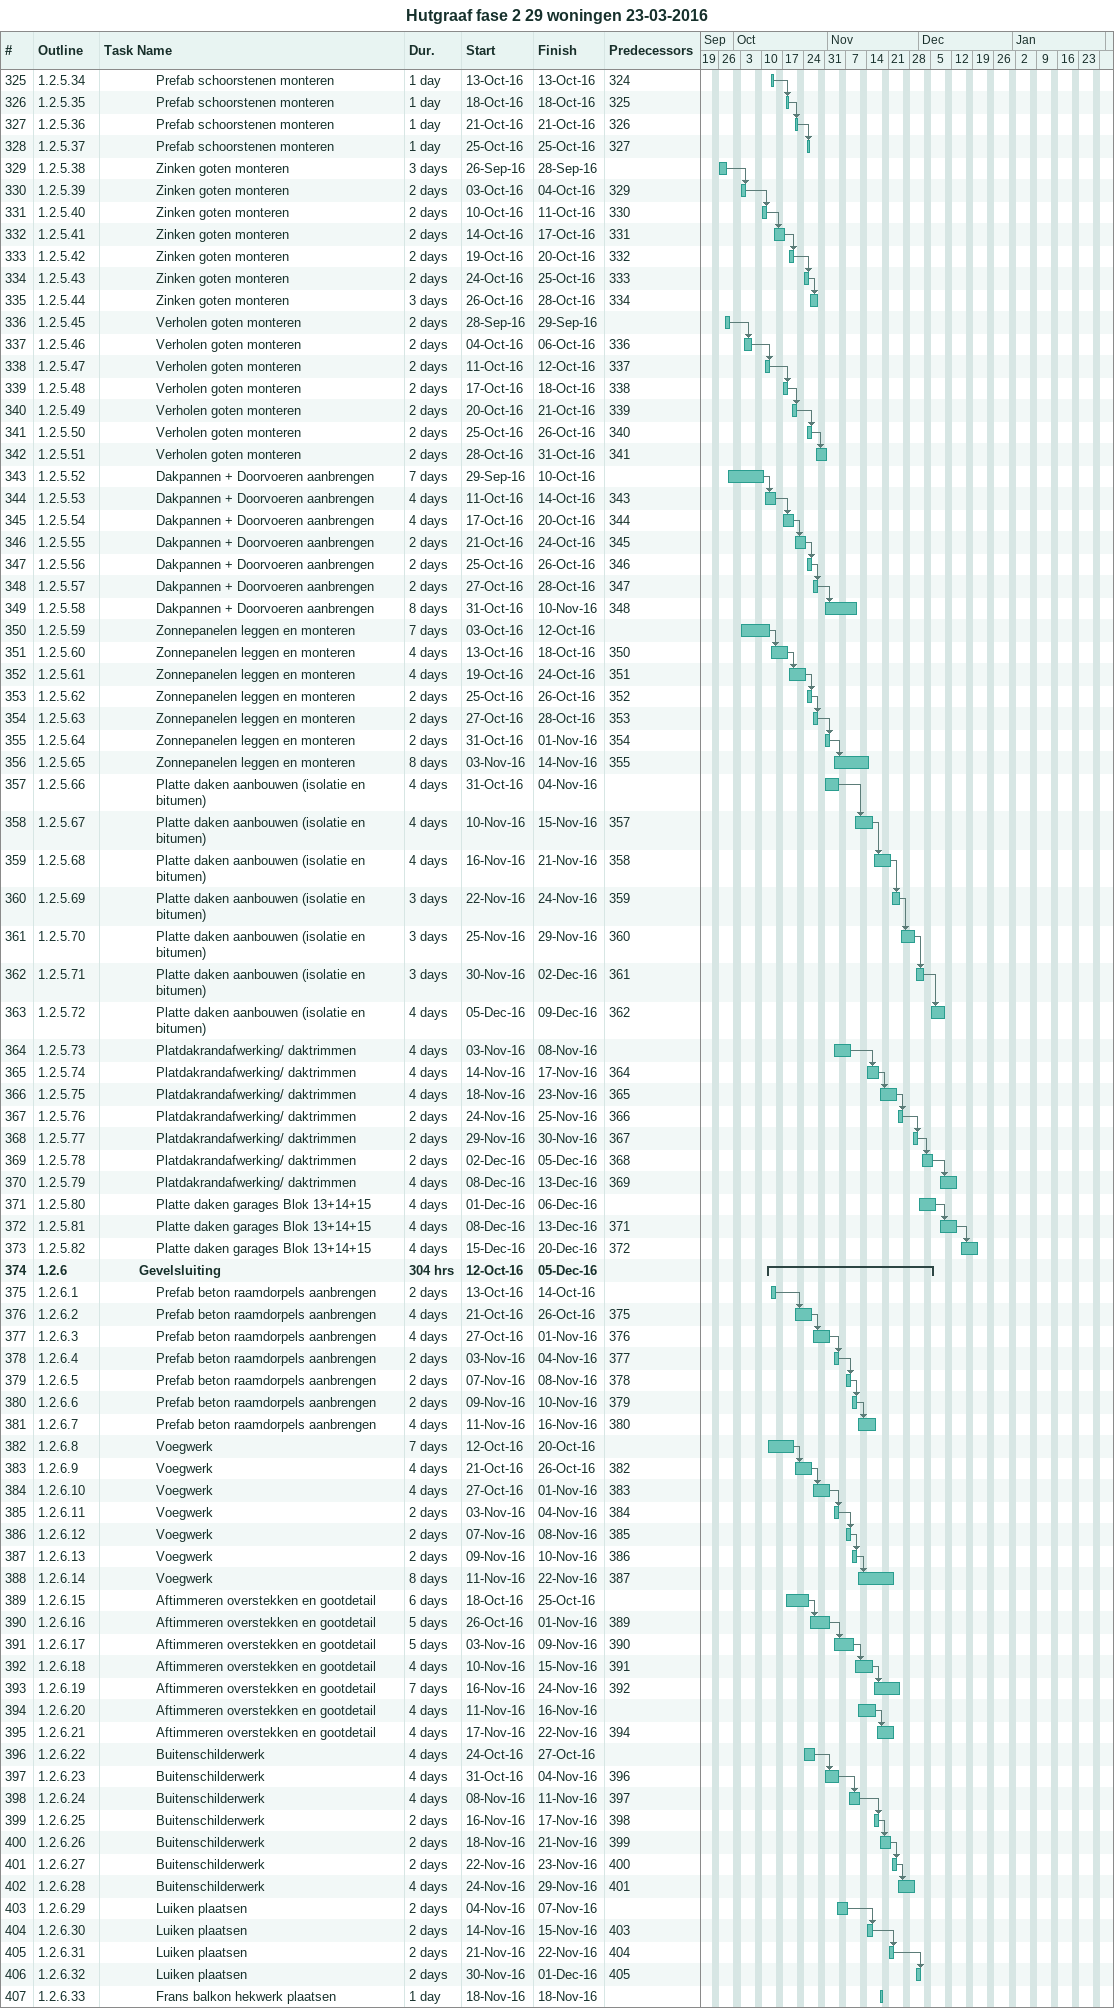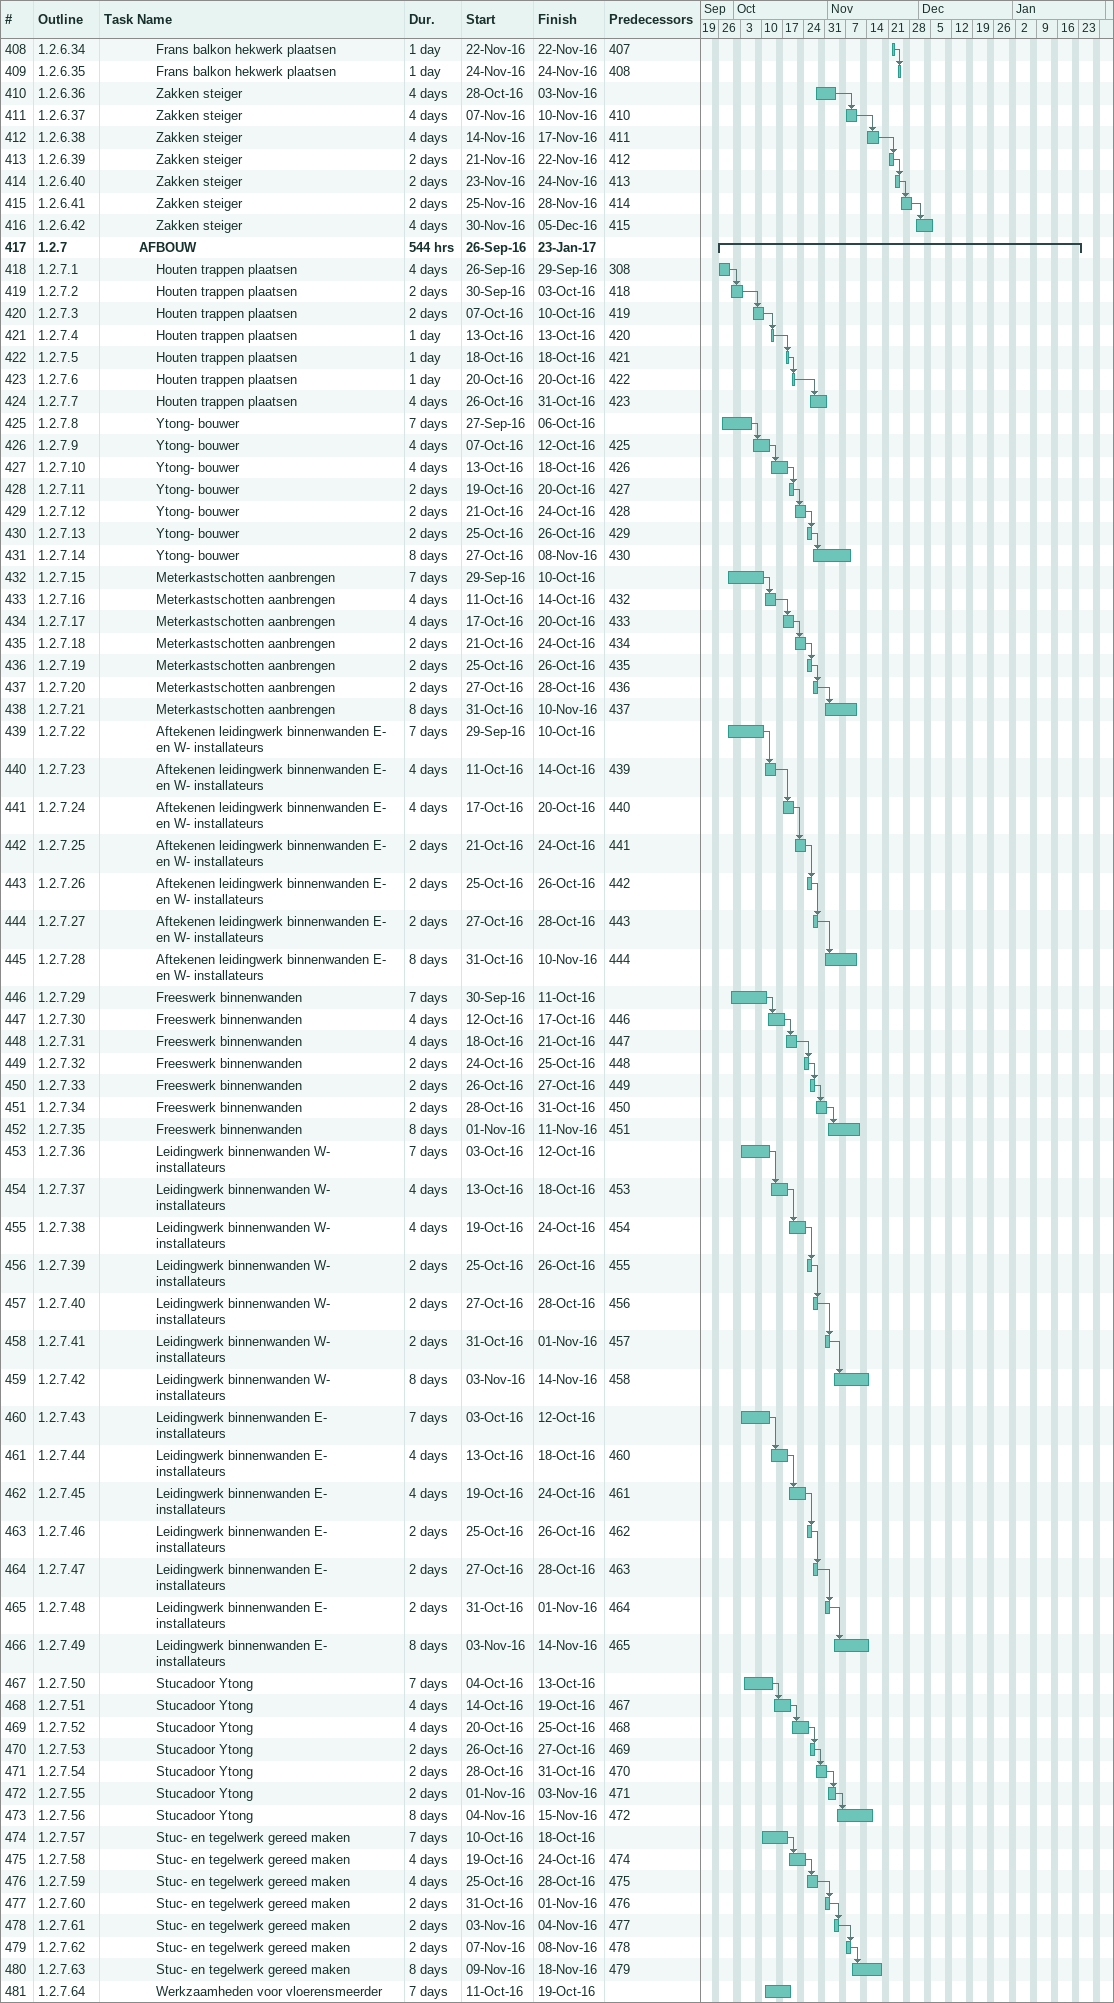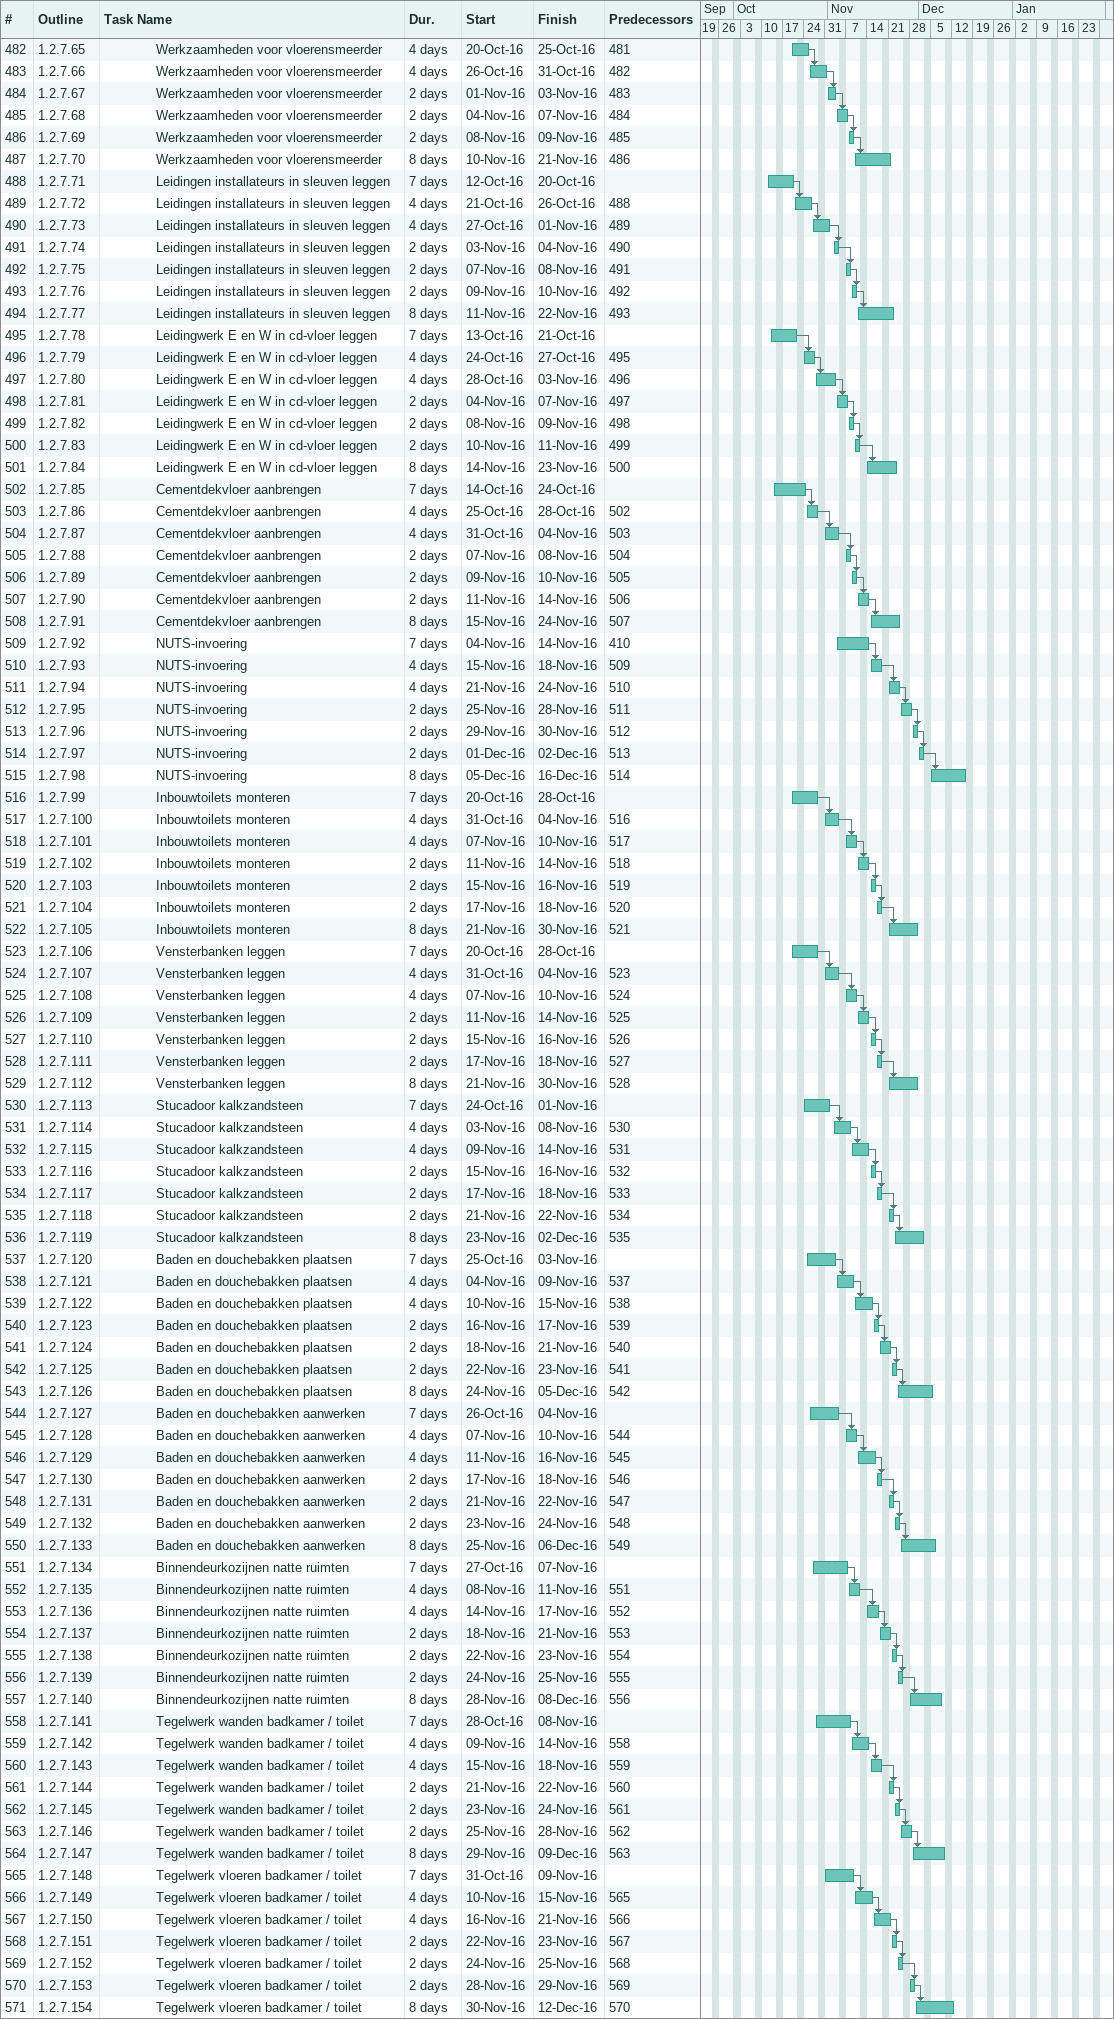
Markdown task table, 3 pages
Hutgraaf fase 2 29 woningen 23-03-2016

| ID | WBS | Task | Duration | Start | Finish | Predecessors |
|---|---|---|---|---|---|---|
| 325 | 1.2.5.34 | Prefab schoorstenen monteren | 1d | 2016-10-13 | 2016-10-13 | 324 |
| 326 | 1.2.5.35 | Prefab schoorstenen monteren | 1d | 2016-10-18 | 2016-10-18 | 325 |
| 327 | 1.2.5.36 | Prefab schoorstenen monteren | 1d | 2016-10-21 | 2016-10-21 | 326 |
| 328 | 1.2.5.37 | Prefab schoorstenen monteren | 1d | 2016-10-25 | 2016-10-25 | 327 |
| 329 | 1.2.5.38 | Zinken goten monteren | 3d | 2016-09-26 | 2016-09-28 |  |
| 330 | 1.2.5.39 | Zinken goten monteren | 2d | 2016-10-03 | 2016-10-04 | 329 |
| 331 | 1.2.5.40 | Zinken goten monteren | 2d | 2016-10-10 | 2016-10-11 | 330 |
| 332 | 1.2.5.41 | Zinken goten monteren | 2d | 2016-10-14 | 2016-10-17 | 331 |
| 333 | 1.2.5.42 | Zinken goten monteren | 2d | 2016-10-19 | 2016-10-20 | 332 |
| 334 | 1.2.5.43 | Zinken goten monteren | 2d | 2016-10-24 | 2016-10-25 | 333 |
| 335 | 1.2.5.44 | Zinken goten monteren | 3d | 2016-10-26 | 2016-10-28 | 334 |
| 336 | 1.2.5.45 | Verholen goten monteren | 2d | 2016-09-28 | 2016-09-29 |  |
| 337 | 1.2.5.46 | Verholen goten monteren | 2d | 2016-10-04 | 2016-10-06 | 336 |
| 338 | 1.2.5.47 | Verholen goten monteren | 2d | 2016-10-11 | 2016-10-12 | 337 |
| 339 | 1.2.5.48 | Verholen goten monteren | 2d | 2016-10-17 | 2016-10-18 | 338 |
| 340 | 1.2.5.49 | Verholen goten monteren | 2d | 2016-10-20 | 2016-10-21 | 339 |
| 341 | 1.2.5.50 | Verholen goten monteren | 2d | 2016-10-25 | 2016-10-26 | 340 |
| 342 | 1.2.5.51 | Verholen goten monteren | 2d | 2016-10-28 | 2016-10-31 | 341 |
| 343 | 1.2.5.52 | Dakpannen + Doorvoeren aanbrengen | 7d | 2016-09-29 | 2016-10-10 |  |
| 344 | 1.2.5.53 | Dakpannen + Doorvoeren aanbrengen | 4d | 2016-10-11 | 2016-10-14 | 343 |
| 345 | 1.2.5.54 | Dakpannen + Doorvoeren aanbrengen | 4d | 2016-10-17 | 2016-10-20 | 344 |
| 346 | 1.2.5.55 | Dakpannen + Doorvoeren aanbrengen | 2d | 2016-10-21 | 2016-10-24 | 345 |
| 347 | 1.2.5.56 | Dakpannen + Doorvoeren aanbrengen | 2d | 2016-10-25 | 2016-10-26 | 346 |
| 348 | 1.2.5.57 | Dakpannen + Doorvoeren aanbrengen | 2d | 2016-10-27 | 2016-10-28 | 347 |
| 349 | 1.2.5.58 | Dakpannen + Doorvoeren aanbrengen | 8d | 2016-10-31 | 2016-11-10 | 348 |
| 350 | 1.2.5.59 | Zonnepanelen leggen en monteren | 7d | 2016-10-03 | 2016-10-12 |  |
| 351 | 1.2.5.60 | Zonnepanelen leggen en monteren | 4d | 2016-10-13 | 2016-10-18 | 350 |
| 352 | 1.2.5.61 | Zonnepanelen leggen en monteren | 4d | 2016-10-19 | 2016-10-24 | 351 |
| 353 | 1.2.5.62 | Zonnepanelen leggen en monteren | 2d | 2016-10-25 | 2016-10-26 | 352 |
| 354 | 1.2.5.63 | Zonnepanelen leggen en monteren | 2d | 2016-10-27 | 2016-10-28 | 353 |
| 355 | 1.2.5.64 | Zonnepanelen leggen en monteren | 2d | 2016-10-31 | 2016-11-01 | 354 |
| 356 | 1.2.5.65 | Zonnepanelen leggen en monteren | 8d | 2016-11-03 | 2016-11-14 | 355 |
| 357 | 1.2.5.66 | Platte daken aanbouwen (isolatie en bitumen) | 4d | 2016-10-31 | 2016-11-04 |  |
| 358 | 1.2.5.67 | Platte daken aanbouwen (isolatie en bitumen) | 4d | 2016-11-10 | 2016-11-15 | 357 |
| 359 | 1.2.5.68 | Platte daken aanbouwen (isolatie en bitumen) | 4d | 2016-11-16 | 2016-11-21 | 358 |
| 360 | 1.2.5.69 | Platte daken aanbouwen (isolatie en bitumen) | 3d | 2016-11-22 | 2016-11-24 | 359 |
| 361 | 1.2.5.70 | Platte daken aanbouwen (isolatie en bitumen) | 3d | 2016-11-25 | 2016-11-29 | 360 |
| 362 | 1.2.5.71 | Platte daken aanbouwen (isolatie en bitumen) | 3d | 2016-11-30 | 2016-12-02 | 361 |
| 363 | 1.2.5.72 | Platte daken aanbouwen (isolatie en bitumen) | 4d | 2016-12-05 | 2016-12-09 | 362 |
| 364 | 1.2.5.73 | Platdakrandafwerking/ daktrimmen | 4d | 2016-11-03 | 2016-11-08 |  |
| 365 | 1.2.5.74 | Platdakrandafwerking/ daktrimmen | 4d | 2016-11-14 | 2016-11-17 | 364 |
| 366 | 1.2.5.75 | Platdakrandafwerking/ daktrimmen | 4d | 2016-11-18 | 2016-11-23 | 365 |
| 367 | 1.2.5.76 | Platdakrandafwerking/ daktrimmen | 2d | 2016-11-24 | 2016-11-25 | 366 |
| 368 | 1.2.5.77 | Platdakrandafwerking/ daktrimmen | 2d | 2016-11-29 | 2016-11-30 | 367 |
| 369 | 1.2.5.78 | Platdakrandafwerking/ daktrimmen | 2d | 2016-12-02 | 2016-12-05 | 368 |
| 370 | 1.2.5.79 | Platdakrandafwerking/ daktrimmen | 4d | 2016-12-08 | 2016-12-13 | 369 |
| 371 | 1.2.5.80 | Platte daken garages Blok 13+14+15 | 4d | 2016-12-01 | 2016-12-06 |  |
| 372 | 1.2.5.81 | Platte daken garages Blok 13+14+15 | 4d | 2016-12-08 | 2016-12-13 | 371 |
| 373 | 1.2.5.82 | Platte daken garages Blok 13+14+15 | 4d | 2016-12-15 | 2016-12-20 | 372 |
| 374 | 1.2.6 | **Gevelsluiting** | 304h | 2016-10-12 | 2016-12-05 |  |
| 375 | 1.2.6.1 | Prefab beton raamdorpels aanbrengen | 2d | 2016-10-13 | 2016-10-14 |  |
| 376 | 1.2.6.2 | Prefab beton raamdorpels aanbrengen | 4d | 2016-10-21 | 2016-10-26 | 375 |
| 377 | 1.2.6.3 | Prefab beton raamdorpels aanbrengen | 4d | 2016-10-27 | 2016-11-01 | 376 |
| 378 | 1.2.6.4 | Prefab beton raamdorpels aanbrengen | 2d | 2016-11-03 | 2016-11-04 | 377 |
| 379 | 1.2.6.5 | Prefab beton raamdorpels aanbrengen | 2d | 2016-11-07 | 2016-11-08 | 378 |
| 380 | 1.2.6.6 | Prefab beton raamdorpels aanbrengen | 2d | 2016-11-09 | 2016-11-10 | 379 |
| 381 | 1.2.6.7 | Prefab beton raamdorpels aanbrengen | 4d | 2016-11-11 | 2016-11-16 | 380 |
| 382 | 1.2.6.8 | Voegwerk | 7d | 2016-10-12 | 2016-10-20 |  |
| 383 | 1.2.6.9 | Voegwerk | 4d | 2016-10-21 | 2016-10-26 | 382 |
| 384 | 1.2.6.10 | Voegwerk | 4d | 2016-10-27 | 2016-11-01 | 383 |
| 385 | 1.2.6.11 | Voegwerk | 2d | 2016-11-03 | 2016-11-04 | 384 |
| 386 | 1.2.6.12 | Voegwerk | 2d | 2016-11-07 | 2016-11-08 | 385 |
| 387 | 1.2.6.13 | Voegwerk | 2d | 2016-11-09 | 2016-11-10 | 386 |
| 388 | 1.2.6.14 | Voegwerk | 8d | 2016-11-11 | 2016-11-22 | 387 |
| 389 | 1.2.6.15 | Aftimmeren overstekken en gootdetail | 6d | 2016-10-18 | 2016-10-25 |  |
| 390 | 1.2.6.16 | Aftimmeren overstekken en gootdetail | 5d | 2016-10-26 | 2016-11-01 | 389 |
| 391 | 1.2.6.17 | Aftimmeren overstekken en gootdetail | 5d | 2016-11-03 | 2016-11-09 | 390 |
| 392 | 1.2.6.18 | Aftimmeren overstekken en gootdetail | 4d | 2016-11-10 | 2016-11-15 | 391 |
| 393 | 1.2.6.19 | Aftimmeren overstekken en gootdetail | 7d | 2016-11-16 | 2016-11-24 | 392 |
| 394 | 1.2.6.20 | Aftimmeren overstekken en gootdetail | 4d | 2016-11-11 | 2016-11-16 |  |
| 395 | 1.2.6.21 | Aftimmeren overstekken en gootdetail | 4d | 2016-11-17 | 2016-11-22 | 394 |
| 396 | 1.2.6.22 | Buitenschilderwerk | 4d | 2016-10-24 | 2016-10-27 |  |
| 397 | 1.2.6.23 | Buitenschilderwerk | 4d | 2016-10-31 | 2016-11-04 | 396 |
| 398 | 1.2.6.24 | Buitenschilderwerk | 4d | 2016-11-08 | 2016-11-11 | 397 |
| 399 | 1.2.6.25 | Buitenschilderwerk | 2d | 2016-11-16 | 2016-11-17 | 398 |
| 400 | 1.2.6.26 | Buitenschilderwerk | 2d | 2016-11-18 | 2016-11-21 | 399 |
| 401 | 1.2.6.27 | Buitenschilderwerk | 2d | 2016-11-22 | 2016-11-23 | 400 |
| 402 | 1.2.6.28 | Buitenschilderwerk | 4d | 2016-11-24 | 2016-11-29 | 401 |
| 403 | 1.2.6.29 | Luiken plaatsen | 2d | 2016-11-04 | 2016-11-07 |  |
| 404 | 1.2.6.30 | Luiken plaatsen | 2d | 2016-11-14 | 2016-11-15 | 403 |
| 405 | 1.2.6.31 | Luiken plaatsen | 2d | 2016-11-21 | 2016-11-22 | 404 |
| 406 | 1.2.6.32 | Luiken plaatsen | 2d | 2016-11-30 | 2016-12-01 | 405 |
| 407 | 1.2.6.33 | Frans balkon hekwerk plaatsen | 1d | 2016-11-18 | 2016-11-18 |  |
| 408 | 1.2.6.34 | Frans balkon hekwerk plaatsen | 1d | 2016-11-22 | 2016-11-22 | 407 |
| 409 | 1.2.6.35 | Frans balkon hekwerk plaatsen | 1d | 2016-11-24 | 2016-11-24 | 408 |
| 410 | 1.2.6.36 | Zakken steiger | 4d | 2016-10-28 | 2016-11-03 |  |
| 411 | 1.2.6.37 | Zakken steiger | 4d | 2016-11-07 | 2016-11-10 | 410 |
| 412 | 1.2.6.38 | Zakken steiger | 4d | 2016-11-14 | 2016-11-17 | 411 |
| 413 | 1.2.6.39 | Zakken steiger | 2d | 2016-11-21 | 2016-11-22 | 412 |
| 414 | 1.2.6.40 | Zakken steiger | 2d | 2016-11-23 | 2016-11-24 | 413 |
| 415 | 1.2.6.41 | Zakken steiger | 2d | 2016-11-25 | 2016-11-28 | 414 |
| 416 | 1.2.6.42 | Zakken steiger | 4d | 2016-11-30 | 2016-12-05 | 415 |
| 417 | 1.2.7 | **AFBOUW** | 544h | 2016-09-26 | 2017-01-23 |  |
| 418 | 1.2.7.1 | Houten trappen plaatsen | 4d | 2016-09-26 | 2016-09-29 | 308 |
| 419 | 1.2.7.2 | Houten trappen plaatsen | 2d | 2016-09-30 | 2016-10-03 | 418 |
| 420 | 1.2.7.3 | Houten trappen plaatsen | 2d | 2016-10-07 | 2016-10-10 | 419 |
| 421 | 1.2.7.4 | Houten trappen plaatsen | 1d | 2016-10-13 | 2016-10-13 | 420 |
| 422 | 1.2.7.5 | Houten trappen plaatsen | 1d | 2016-10-18 | 2016-10-18 | 421 |
| 423 | 1.2.7.6 | Houten trappen plaatsen | 1d | 2016-10-20 | 2016-10-20 | 422 |
| 424 | 1.2.7.7 | Houten trappen plaatsen | 4d | 2016-10-26 | 2016-10-31 | 423 |
| 425 | 1.2.7.8 | Ytong- bouwer | 7d | 2016-09-27 | 2016-10-06 |  |
| 426 | 1.2.7.9 | Ytong- bouwer | 4d | 2016-10-07 | 2016-10-12 | 425 |
| 427 | 1.2.7.10 | Ytong- bouwer | 4d | 2016-10-13 | 2016-10-18 | 426 |
| 428 | 1.2.7.11 | Ytong- bouwer | 2d | 2016-10-19 | 2016-10-20 | 427 |
| 429 | 1.2.7.12 | Ytong- bouwer | 2d | 2016-10-21 | 2016-10-24 | 428 |
| 430 | 1.2.7.13 | Ytong- bouwer | 2d | 2016-10-25 | 2016-10-26 | 429 |
| 431 | 1.2.7.14 | Ytong- bouwer | 8d | 2016-10-27 | 2016-11-08 | 430 |
| 432 | 1.2.7.15 | Meterkastschotten aanbrengen | 7d | 2016-09-29 | 2016-10-10 |  |
| 433 | 1.2.7.16 | Meterkastschotten aanbrengen | 4d | 2016-10-11 | 2016-10-14 | 432 |
| 434 | 1.2.7.17 | Meterkastschotten aanbrengen | 4d | 2016-10-17 | 2016-10-20 | 433 |
| 435 | 1.2.7.18 | Meterkastschotten aanbrengen | 2d | 2016-10-21 | 2016-10-24 | 434 |
| 436 | 1.2.7.19 | Meterkastschotten aanbrengen | 2d | 2016-10-25 | 2016-10-26 | 435 |
| 437 | 1.2.7.20 | Meterkastschotten aanbrengen | 2d | 2016-10-27 | 2016-10-28 | 436 |
| 438 | 1.2.7.21 | Meterkastschotten aanbrengen | 8d | 2016-10-31 | 2016-11-10 | 437 |
| 439 | 1.2.7.22 | Aftekenen leidingwerk binnenwanden E- en W- installateurs | 7d | 2016-09-29 | 2016-10-10 |  |
| 440 | 1.2.7.23 | Aftekenen leidingwerk binnenwanden E- en W- installateurs | 4d | 2016-10-11 | 2016-10-14 | 439 |
| 441 | 1.2.7.24 | Aftekenen leidingwerk binnenwanden E- en W- installateurs | 4d | 2016-10-17 | 2016-10-20 | 440 |
| 442 | 1.2.7.25 | Aftekenen leidingwerk binnenwanden E- en W- installateurs | 2d | 2016-10-21 | 2016-10-24 | 441 |
| 443 | 1.2.7.26 | Aftekenen leidingwerk binnenwanden E- en W- installateurs | 2d | 2016-10-25 | 2016-10-26 | 442 |
| 444 | 1.2.7.27 | Aftekenen leidingwerk binnenwanden E- en W- installateurs | 2d | 2016-10-27 | 2016-10-28 | 443 |
| 445 | 1.2.7.28 | Aftekenen leidingwerk binnenwanden E- en W- installateurs | 8d | 2016-10-31 | 2016-11-10 | 444 |
| 446 | 1.2.7.29 | Freeswerk binnenwanden | 7d | 2016-09-30 | 2016-10-11 |  |
| 447 | 1.2.7.30 | Freeswerk binnenwanden | 4d | 2016-10-12 | 2016-10-17 | 446 |
| 448 | 1.2.7.31 | Freeswerk binnenwanden | 4d | 2016-10-18 | 2016-10-21 | 447 |
| 449 | 1.2.7.32 | Freeswerk binnenwanden | 2d | 2016-10-24 | 2016-10-25 | 448 |
| 450 | 1.2.7.33 | Freeswerk binnenwanden | 2d | 2016-10-26 | 2016-10-27 | 449 |
| 451 | 1.2.7.34 | Freeswerk binnenwanden | 2d | 2016-10-28 | 2016-10-31 | 450 |
| 452 | 1.2.7.35 | Freeswerk binnenwanden | 8d | 2016-11-01 | 2016-11-11 | 451 |
| 453 | 1.2.7.36 | Leidingwerk binnenwanden W- installateurs | 7d | 2016-10-03 | 2016-10-12 |  |
| 454 | 1.2.7.37 | Leidingwerk binnenwanden W- installateurs | 4d | 2016-10-13 | 2016-10-18 | 453 |
| 455 | 1.2.7.38 | Leidingwerk binnenwanden W- installateurs | 4d | 2016-10-19 | 2016-10-24 | 454 |
| 456 | 1.2.7.39 | Leidingwerk binnenwanden W- installateurs | 2d | 2016-10-25 | 2016-10-26 | 455 |
| 457 | 1.2.7.40 | Leidingwerk binnenwanden W- installateurs | 2d | 2016-10-27 | 2016-10-28 | 456 |
| 458 | 1.2.7.41 | Leidingwerk binnenwanden W- installateurs | 2d | 2016-10-31 | 2016-11-01 | 457 |
| 459 | 1.2.7.42 | Leidingwerk binnenwanden W- installateurs | 8d | 2016-11-03 | 2016-11-14 | 458 |
| 460 | 1.2.7.43 | Leidingwerk binnenwanden E- installateurs | 7d | 2016-10-03 | 2016-10-12 |  |
| 461 | 1.2.7.44 | Leidingwerk binnenwanden E- installateurs | 4d | 2016-10-13 | 2016-10-18 | 460 |
| 462 | 1.2.7.45 | Leidingwerk binnenwanden E- installateurs | 4d | 2016-10-19 | 2016-10-24 | 461 |
| 463 | 1.2.7.46 | Leidingwerk binnenwanden E- installateurs | 2d | 2016-10-25 | 2016-10-26 | 462 |
| 464 | 1.2.7.47 | Leidingwerk binnenwanden E- installateurs | 2d | 2016-10-27 | 2016-10-28 | 463 |
| 465 | 1.2.7.48 | Leidingwerk binnenwanden E- installateurs | 2d | 2016-10-31 | 2016-11-01 | 464 |
| 466 | 1.2.7.49 | Leidingwerk binnenwanden E- installateurs | 8d | 2016-11-03 | 2016-11-14 | 465 |
| 467 | 1.2.7.50 | Stucadoor Ytong | 7d | 2016-10-04 | 2016-10-13 |  |
| 468 | 1.2.7.51 | Stucadoor Ytong | 4d | 2016-10-14 | 2016-10-19 | 467 |
| 469 | 1.2.7.52 | Stucadoor Ytong | 4d | 2016-10-20 | 2016-10-25 | 468 |
| 470 | 1.2.7.53 | Stucadoor Ytong | 2d | 2016-10-26 | 2016-10-27 | 469 |
| 471 | 1.2.7.54 | Stucadoor Ytong | 2d | 2016-10-28 | 2016-10-31 | 470 |
| 472 | 1.2.7.55 | Stucadoor Ytong | 2d | 2016-11-01 | 2016-11-03 | 471 |
| 473 | 1.2.7.56 | Stucadoor Ytong | 8d | 2016-11-04 | 2016-11-15 | 472 |
| 474 | 1.2.7.57 | Stuc- en tegelwerk gereed maken | 7d | 2016-10-10 | 2016-10-18 |  |
| 475 | 1.2.7.58 | Stuc- en tegelwerk gereed maken | 4d | 2016-10-19 | 2016-10-24 | 474 |
| 476 | 1.2.7.59 | Stuc- en tegelwerk gereed maken | 4d | 2016-10-25 | 2016-10-28 | 475 |
| 477 | 1.2.7.60 | Stuc- en tegelwerk gereed maken | 2d | 2016-10-31 | 2016-11-01 | 476 |
| 478 | 1.2.7.61 | Stuc- en tegelwerk gereed maken | 2d | 2016-11-03 | 2016-11-04 | 477 |
| 479 | 1.2.7.62 | Stuc- en tegelwerk gereed maken | 2d | 2016-11-07 | 2016-11-08 | 478 |
| 480 | 1.2.7.63 | Stuc- en tegelwerk gereed maken | 8d | 2016-11-09 | 2016-11-18 | 479 |
| 481 | 1.2.7.64 | Werkzaamheden voor vloerensmeerder | 7d | 2016-10-11 | 2016-10-19 |  |
| 482 | 1.2.7.65 | Werkzaamheden voor vloerensmeerder | 4d | 2016-10-20 | 2016-10-25 | 481 |
| 483 | 1.2.7.66 | Werkzaamheden voor vloerensmeerder | 4d | 2016-10-26 | 2016-10-31 | 482 |
| 484 | 1.2.7.67 | Werkzaamheden voor vloerensmeerder | 2d | 2016-11-01 | 2016-11-03 | 483 |
| 485 | 1.2.7.68 | Werkzaamheden voor vloerensmeerder | 2d | 2016-11-04 | 2016-11-07 | 484 |
| 486 | 1.2.7.69 | Werkzaamheden voor vloerensmeerder | 2d | 2016-11-08 | 2016-11-09 | 485 |
| 487 | 1.2.7.70 | Werkzaamheden voor vloerensmeerder | 8d | 2016-11-10 | 2016-11-21 | 486 |
| 488 | 1.2.7.71 | Leidingen installateurs in sleuven leggen | 7d | 2016-10-12 | 2016-10-20 |  |
| 489 | 1.2.7.72 | Leidingen installateurs in sleuven leggen | 4d | 2016-10-21 | 2016-10-26 | 488 |
| 490 | 1.2.7.73 | Leidingen installateurs in sleuven leggen | 4d | 2016-10-27 | 2016-11-01 | 489 |
| 491 | 1.2.7.74 | Leidingen installateurs in sleuven leggen | 2d | 2016-11-03 | 2016-11-04 | 490 |
| 492 | 1.2.7.75 | Leidingen installateurs in sleuven leggen | 2d | 2016-11-07 | 2016-11-08 | 491 |
| 493 | 1.2.7.76 | Leidingen installateurs in sleuven leggen | 2d | 2016-11-09 | 2016-11-10 | 492 |
| 494 | 1.2.7.77 | Leidingen installateurs in sleuven leggen | 8d | 2016-11-11 | 2016-11-22 | 493 |
| 495 | 1.2.7.78 | Leidingwerk E en W in cd-vloer leggen | 7d | 2016-10-13 | 2016-10-21 |  |
| 496 | 1.2.7.79 | Leidingwerk E en W in cd-vloer leggen | 4d | 2016-10-24 | 2016-10-27 | 495 |
| 497 | 1.2.7.80 | Leidingwerk E en W in cd-vloer leggen | 4d | 2016-10-28 | 2016-11-03 | 496 |
| 498 | 1.2.7.81 | Leidingwerk E en W in cd-vloer leggen | 2d | 2016-11-04 | 2016-11-07 | 497 |
| 499 | 1.2.7.82 | Leidingwerk E en W in cd-vloer leggen | 2d | 2016-11-08 | 2016-11-09 | 498 |
| 500 | 1.2.7.83 | Leidingwerk E en W in cd-vloer leggen | 2d | 2016-11-10 | 2016-11-11 | 499 |
| 501 | 1.2.7.84 | Leidingwerk E en W in cd-vloer leggen | 8d | 2016-11-14 | 2016-11-23 | 500 |
| 502 | 1.2.7.85 | Cementdekvloer aanbrengen | 7d | 2016-10-14 | 2016-10-24 |  |
| 503 | 1.2.7.86 | Cementdekvloer aanbrengen | 4d | 2016-10-25 | 2016-10-28 | 502 |
| 504 | 1.2.7.87 | Cementdekvloer aanbrengen | 4d | 2016-10-31 | 2016-11-04 | 503 |
| 505 | 1.2.7.88 | Cementdekvloer aanbrengen | 2d | 2016-11-07 | 2016-11-08 | 504 |
| 506 | 1.2.7.89 | Cementdekvloer aanbrengen | 2d | 2016-11-09 | 2016-11-10 | 505 |
| 507 | 1.2.7.90 | Cementdekvloer aanbrengen | 2d | 2016-11-11 | 2016-11-14 | 506 |
| 508 | 1.2.7.91 | Cementdekvloer aanbrengen | 8d | 2016-11-15 | 2016-11-24 | 507 |
| 509 | 1.2.7.92 | NUTS-invoering | 7d | 2016-11-04 | 2016-11-14 | 410 |
| 510 | 1.2.7.93 | NUTS-invoering | 4d | 2016-11-15 | 2016-11-18 | 509 |
| 511 | 1.2.7.94 | NUTS-invoering | 4d | 2016-11-21 | 2016-11-24 | 510 |
| 512 | 1.2.7.95 | NUTS-invoering | 2d | 2016-11-25 | 2016-11-28 | 511 |
| 513 | 1.2.7.96 | NUTS-invoering | 2d | 2016-11-29 | 2016-11-30 | 512 |
| 514 | 1.2.7.97 | NUTS-invoering | 2d | 2016-12-01 | 2016-12-02 | 513 |
| 515 | 1.2.7.98 | NUTS-invoering | 8d | 2016-12-05 | 2016-12-16 | 514 |
| 516 | 1.2.7.99 | Inbouwtoilets monteren | 7d | 2016-10-20 | 2016-10-28 |  |
| 517 | 1.2.7.100 | Inbouwtoilets monteren | 4d | 2016-10-31 | 2016-11-04 | 516 |
| 518 | 1.2.7.101 | Inbouwtoilets monteren | 4d | 2016-11-07 | 2016-11-10 | 517 |
| 519 | 1.2.7.102 | Inbouwtoilets monteren | 2d | 2016-11-11 | 2016-11-14 | 518 |
| 520 | 1.2.7.103 | Inbouwtoilets monteren | 2d | 2016-11-15 | 2016-11-16 | 519 |
| 521 | 1.2.7.104 | Inbouwtoilets monteren | 2d | 2016-11-17 | 2016-11-18 | 520 |
| 522 | 1.2.7.105 | Inbouwtoilets monteren | 8d | 2016-11-21 | 2016-11-30 | 521 |
| 523 | 1.2.7.106 | Vensterbanken leggen | 7d | 2016-10-20 | 2016-10-28 |  |
| 524 | 1.2.7.107 | Vensterbanken leggen | 4d | 2016-10-31 | 2016-11-04 | 523 |
| 525 | 1.2.7.108 | Vensterbanken leggen | 4d | 2016-11-07 | 2016-11-10 | 524 |
| 526 | 1.2.7.109 | Vensterbanken leggen | 2d | 2016-11-11 | 2016-11-14 | 525 |
| 527 | 1.2.7.110 | Vensterbanken leggen | 2d | 2016-11-15 | 2016-11-16 | 526 |
| 528 | 1.2.7.111 | Vensterbanken leggen | 2d | 2016-11-17 | 2016-11-18 | 527 |
| 529 | 1.2.7.112 | Vensterbanken leggen | 8d | 2016-11-21 | 2016-11-30 | 528 |
| 530 | 1.2.7.113 | Stucadoor kalkzandsteen | 7d | 2016-10-24 | 2016-11-01 |  |
| 531 | 1.2.7.114 | Stucadoor kalkzandsteen | 4d | 2016-11-03 | 2016-11-08 | 530 |
| 532 | 1.2.7.115 | Stucadoor kalkzandsteen | 4d | 2016-11-09 | 2016-11-14 | 531 |
| 533 | 1.2.7.116 | Stucadoor kalkzandsteen | 2d | 2016-11-15 | 2016-11-16 | 532 |
| 534 | 1.2.7.117 | Stucadoor kalkzandsteen | 2d | 2016-11-17 | 2016-11-18 | 533 |
| 535 | 1.2.7.118 | Stucadoor kalkzandsteen | 2d | 2016-11-21 | 2016-11-22 | 534 |
| 536 | 1.2.7.119 | Stucadoor kalkzandsteen | 8d | 2016-11-23 | 2016-12-02 | 535 |
| 537 | 1.2.7.120 | Baden en douchebakken plaatsen | 7d | 2016-10-25 | 2016-11-03 |  |
| 538 | 1.2.7.121 | Baden en douchebakken plaatsen | 4d | 2016-11-04 | 2016-11-09 | 537 |
| 539 | 1.2.7.122 | Baden en douchebakken plaatsen | 4d | 2016-11-10 | 2016-11-15 | 538 |
| 540 | 1.2.7.123 | Baden en douchebakken plaatsen | 2d | 2016-11-16 | 2016-11-17 | 539 |
| 541 | 1.2.7.124 | Baden en douchebakken plaatsen | 2d | 2016-11-18 | 2016-11-21 | 540 |
| 542 | 1.2.7.125 | Baden en douchebakken plaatsen | 2d | 2016-11-22 | 2016-11-23 | 541 |
| 543 | 1.2.7.126 | Baden en douchebakken plaatsen | 8d | 2016-11-24 | 2016-12-05 | 542 |
| 544 | 1.2.7.127 | Baden en douchebakken aanwerken | 7d | 2016-10-26 | 2016-11-04 |  |
| 545 | 1.2.7.128 | Baden en douchebakken aanwerken | 4d | 2016-11-07 | 2016-11-10 | 544 |
| 546 | 1.2.7.129 | Baden en douchebakken aanwerken | 4d | 2016-11-11 | 2016-11-16 | 545 |
| 547 | 1.2.7.130 | Baden en douchebakken aanwerken | 2d | 2016-11-17 | 2016-11-18 | 546 |
| 548 | 1.2.7.131 | Baden en douchebakken aanwerken | 2d | 2016-11-21 | 2016-11-22 | 547 |
| 549 | 1.2.7.132 | Baden en douchebakken aanwerken | 2d | 2016-11-23 | 2016-11-24 | 548 |
| 550 | 1.2.7.133 | Baden en douchebakken aanwerken | 8d | 2016-11-25 | 2016-12-06 | 549 |
| 551 | 1.2.7.134 | Binnendeurkozijnen natte ruimten | 7d | 2016-10-27 | 2016-11-07 |  |
| 552 | 1.2.7.135 | Binnendeurkozijnen natte ruimten | 4d | 2016-11-08 | 2016-11-11 | 551 |
| 553 | 1.2.7.136 | Binnendeurkozijnen natte ruimten | 4d | 2016-11-14 | 2016-11-17 | 552 |
| 554 | 1.2.7.137 | Binnendeurkozijnen natte ruimten | 2d | 2016-11-18 | 2016-11-21 | 553 |
| 555 | 1.2.7.138 | Binnendeurkozijnen natte ruimten | 2d | 2016-11-22 | 2016-11-23 | 554 |
| 556 | 1.2.7.139 | Binnendeurkozijnen natte ruimten | 2d | 2016-11-24 | 2016-11-25 | 555 |
| 557 | 1.2.7.140 | Binnendeurkozijnen natte ruimten | 8d | 2016-11-28 | 2016-12-08 | 556 |
| 558 | 1.2.7.141 | Tegelwerk wanden badkamer / toilet | 7d | 2016-10-28 | 2016-11-08 |  |
| 559 | 1.2.7.142 | Tegelwerk wanden badkamer / toilet | 4d | 2016-11-09 | 2016-11-14 | 558 |
| 560 | 1.2.7.143 | Tegelwerk wanden badkamer / toilet | 4d | 2016-11-15 | 2016-11-18 | 559 |
| 561 | 1.2.7.144 | Tegelwerk wanden badkamer / toilet | 2d | 2016-11-21 | 2016-11-22 | 560 |
| 562 | 1.2.7.145 | Tegelwerk wanden badkamer / toilet | 2d | 2016-11-23 | 2016-11-24 | 561 |
| 563 | 1.2.7.146 | Tegelwerk wanden badkamer / toilet | 2d | 2016-11-25 | 2016-11-28 | 562 |
| 564 | 1.2.7.147 | Tegelwerk wanden badkamer / toilet | 8d | 2016-11-29 | 2016-12-09 | 563 |
| 565 | 1.2.7.148 | Tegelwerk vloeren badkamer / toilet | 7d | 2016-10-31 | 2016-11-09 |  |
| 566 | 1.2.7.149 | Tegelwerk vloeren badkamer / toilet | 4d | 2016-11-10 | 2016-11-15 | 565 |
| 567 | 1.2.7.150 | Tegelwerk vloeren badkamer / toilet | 4d | 2016-11-16 | 2016-11-21 | 566 |
| 568 | 1.2.7.151 | Tegelwerk vloeren badkamer / toilet | 2d | 2016-11-22 | 2016-11-23 | 567 |
| 569 | 1.2.7.152 | Tegelwerk vloeren badkamer / toilet | 2d | 2016-11-24 | 2016-11-25 | 568 |
| 570 | 1.2.7.153 | Tegelwerk vloeren badkamer / toilet | 2d | 2016-11-28 | 2016-11-29 | 569 |
| 571 | 1.2.7.154 | Tegelwerk vloeren badkamer / toilet | 8d | 2016-11-30 | 2016-12-12 | 570 |
